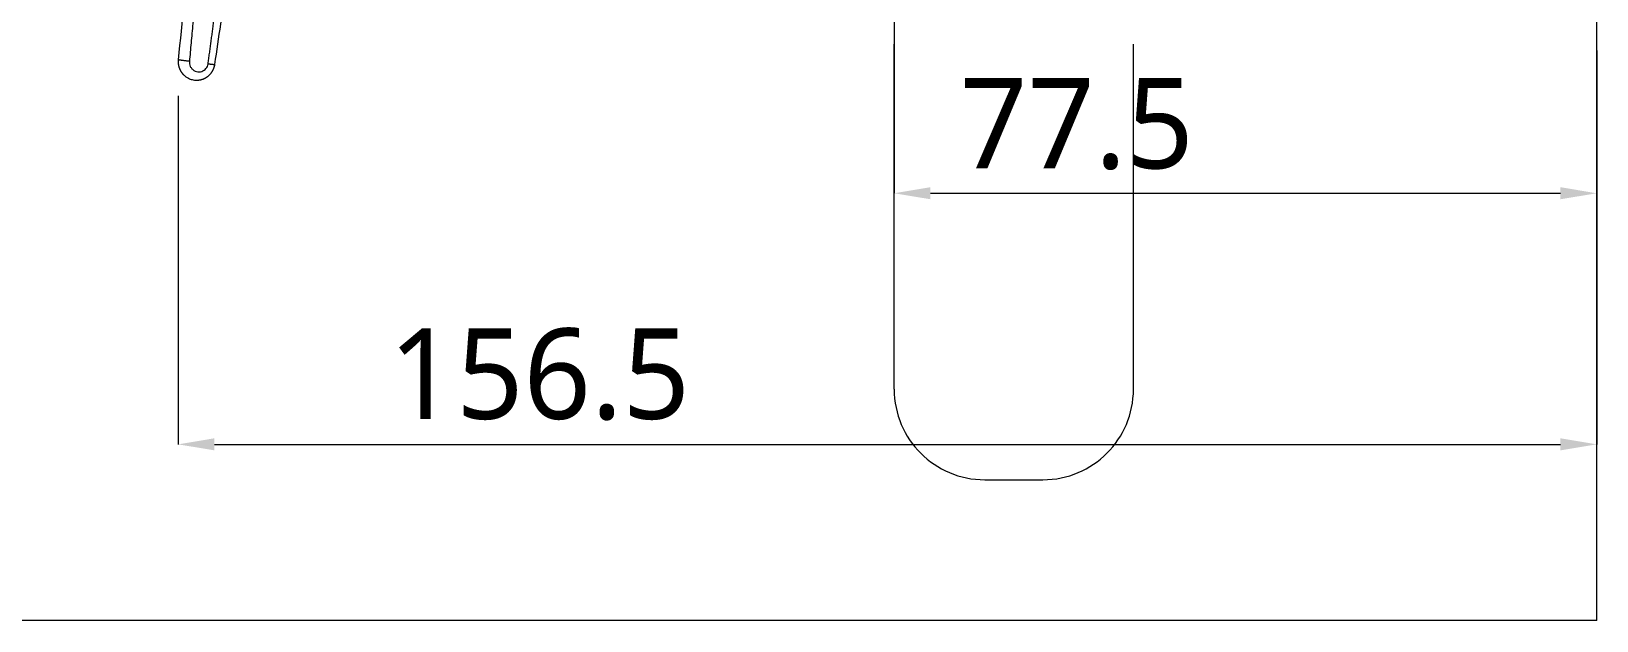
# Model space of a CAD drawing. Extents: x 4680 to 5808, y -3 to 824.
# Drawn here: x 5309.5 to 5482.4, y 97.7 to 162.8 of the extents above; entities that cross this region are included whole.
import ezdxf

# ---------------------------------------------------------------- set-up
doc = ezdxf.new("R2010")
doc.units = 0
doc.header["$LTSCALE"] = 4
doc.header["$MEASUREMENT"] = 0
doc.header["$PDMODE"] = 3
doc.header["$PDSIZE"] = -10
doc.linetypes.add('CENTER2', pattern=[28.575, 19.05, -3.175, 3.175, -3.175])
doc.layers.get('0').update_dxf_attribs({"linetype": 'CONTINUOUS'})
doc.layers.get('DEFPOINTS').update_dxf_attribs({"linetype": 'CONTINUOUS'})
doc.layers.add('1', color=7, linetype='CONTINUOUS')
doc.layers.add('Cneter', color=1, linetype='CENTER2', lineweight=13)
doc.layers.add('치수선', color=7, linetype='CONTINUOUS', lineweight=20)
doc.styles.add('Daelim Dimension', font='NanumGothic.ttf')
doc.dimstyles.new('DEFAULT', dxfattribs={"dimscale": 2, "dimtxt": 2, "dimasz": 2, "dimexe": 0, "dimexo": 2, "dimgap": 1, "dimtad": 1, "dimdec": 1, "dimzin": 9, "dimdsep": 46, "dimtxsty": 'Daelim Dimension', "dimcen": 0.5, "dimclrd": 252, "dimclre": 252, "dimclrt": 3, "dimadec": 1, "dimazin": 0, "dimtfac": 1, "dimtdec": 1, "dimtix": 1, "dimtmove": 0, "dimatfit": 3, "dimfxl": 1, "dimtolj": 1, "dimtzin": 1, "dimlwd": 9, "dimlwe": 9, "dimarcsym": 0})

# ---------------------------------------------------------------- blocks, each defined once
blk = doc.blocks.new('*D19')
at = {"color": 5, "lineweight": 9, "ltscale": 0.5, "transparency": 16777216}
for p, q in [((5325.68, 155.7), (5325.68, 117.22)), ((5482.37, 155.7), (5482.37, 117.22)), ((5329.68, 117.22), (5478.37, 117.22))]:
    blk.add_line(p, q, dxfattribs=at)
at = {"color": 5, "ltscale": 0.5, "transparency": 16777216}
for points in [[(5329.68, 117.89), (5329.68, 116.56), (5325.68, 117.22)], [(5478.37, 117.89), (5478.37, 116.56), (5482.37, 117.22)]]:
    blk.add_solid(points, dxfattribs=at)
at = {"layer": 'DEFPOINTS', "color": 0, "ltscale": 0.5, "transparency": 16777216}
for p in [(5325.68, 159.7), (5482.37, 159.7), (5482.37, 117.22)]:
    blk.add_point(p, dxfattribs=at)
at = {"color": 7, "ltscale": 0.5, "transparency": 16777216, "insert": (5365.58, 124.93), "char_height": 10, "attachment_point": 5, "style": 'Daelim Dimension'}
blk.add_mtext('\\A1;156.5', dxfattribs=at)
blk = doc.blocks.new('*D20')
at = {"color": 5, "lineweight": 9, "ltscale": 0.5, "transparency": 16777216}
for p, q in [((5404.77, 183.95), (5404.77, 144.95)), ((5482.37, 160.71), (5482.37, 144.95)), ((5408.77, 144.95), (5478.37, 144.95))]:
    blk.add_line(p, q, dxfattribs=at)
at = {"color": 5, "ltscale": 0.5, "transparency": 16777216}
for points in [[(5408.77, 145.62), (5408.77, 144.29), (5404.77, 144.95)], [(5478.37, 145.62), (5478.37, 144.29), (5482.37, 144.95)]]:
    blk.add_solid(points, dxfattribs=at)
at = {"layer": 'DEFPOINTS', "color": 0, "ltscale": 0.5, "transparency": 16777216}
for p in [(5404.77, 187.95), (5482.37, 164.71), (5482.37, 144.95)]:
    blk.add_point(p, dxfattribs=at)
at = {"color": 7, "ltscale": 0.5, "transparency": 16777216, "insert": (5424.95, 152.6), "char_height": 10, "attachment_point": 5, "style": 'Daelim Dimension'}
blk.add_mtext('\\A1;77.5', dxfattribs=at)

msp = doc.modelspace()

# ---------------------------------------------------------------- linework, layer by layer
at = {"layer": '1', "color": 7, "linetype": 'Continuous', "lineweight": 13}
for points, knots in [([(5328.99, 159.25), (5329.01, 159.43), (5329.06, 159.81), (5329.14, 160.38), (5329.22, 160.96), (5329.3, 161.55), (5329.38, 162.14), (5329.46, 162.74), (5329.54, 163.35), (5329.62, 163.97), (5329.71, 164.59), (5329.79, 165.23), (5329.88, 165.87), (5329.97, 166.52), (5330.06, 167.17), (5330.15, 167.83), (5330.24, 168.51), (5330.33, 169.19), (5330.43, 169.87), (5330.52, 170.57), (5330.62, 171.27), (5330.72, 171.98), (5330.87, 173.07), (5331.07, 174.55), (5331.34, 176.45), (5331.61, 178.41), (5331.89, 180.45), (5332.18, 182.55), (5332.49, 184.72), (5332.69, 186.18), (5332.8, 186.93)], [0, 0, 0, 0, 0.020329, 0.040937, 0.061826, 0.082995, 0.104444, 0.126174, 0.148183, 0.170473, 0.193043, 0.215894, 0.239024, 0.262435, 0.286126, 0.310097, 0.334349, 0.358881, 0.383693, 0.408786, 0.434159, 0.459812, 0.485746, 0.551881, 0.620459, 0.691481, 0.764945, 0.840853, 0.919205, 1, 1, 1, 1]), ([(5328.99, 159.25), (5329.01, 159.43), (5329.06, 159.81), (5329.14, 160.38), (5329.22, 160.96), (5329.3, 161.55), (5329.38, 162.14), (5329.46, 162.74), (5329.54, 163.35), (5329.62, 163.97), (5329.71, 164.59), (5329.79, 165.23), (5329.88, 165.87), (5329.97, 166.52), (5330.06, 167.17), (5330.15, 167.83), (5330.24, 168.51), (5330.33, 169.19), (5330.43, 169.87), (5330.52, 170.57), (5330.62, 171.27), (5330.72, 171.98), (5330.87, 173.07), (5331.07, 174.55), (5331.34, 176.45), (5331.61, 178.41), (5331.89, 180.45), (5332.18, 182.55), (5332.49, 184.72), (5332.69, 186.18), (5332.8, 186.93)], [0, 0, 0, 0, 0.020329, 0.040937, 0.061826, 0.082995, 0.104444, 0.126174, 0.148183, 0.170473, 0.193043, 0.215894, 0.239024, 0.262435, 0.286126, 0.310097, 0.334349, 0.358881, 0.383693, 0.408786, 0.434159, 0.459812, 0.485746, 0.551881, 0.620459, 0.691481, 0.764945, 0.840853, 0.919205, 1, 1, 1, 1]), ([(5329.29, 184.88), (5329.26, 184.54), (5329.19, 183.86), (5329.09, 182.86), (5329, 181.87), (5328.91, 180.89), (5328.81, 179.92), (5328.72, 178.97), (5328.64, 178.04), (5328.55, 177.11), (5328.46, 176.2), (5328.38, 175.3), (5328.29, 174.42), (5328.21, 173.55), (5328.13, 172.69), (5328.04, 171.72), (5327.94, 170.62), (5327.83, 169.41), (5327.71, 168.22), (5327.61, 167.06), (5327.5, 165.91), (5327.4, 164.79), (5327.3, 163.7), (5327.2, 162.62), (5327.1, 161.57), (5327.01, 160.54), (5326.95, 159.86), (5326.92, 159.53)], [0, 0, 0, 0, 0.040202, 0.079869, 0.119, 0.157595, 0.195654, 0.233178, 0.270166, 0.306618, 0.342535, 0.377916, 0.412761, 0.447071, 0.480845, 0.514084, 0.562753, 0.610523, 0.657394, 0.703366, 0.748439, 0.792613, 0.835888, 0.878264, 0.919741, 0.96032, 1, 1, 1, 1]), ([(5329.29, 184.88), (5329.26, 184.54), (5329.19, 183.86), (5329.09, 182.86), (5329, 181.87), (5328.91, 180.89), (5328.81, 179.92), (5328.72, 178.97), (5328.64, 178.04), (5328.55, 177.11), (5328.46, 176.2), (5328.38, 175.3), (5328.29, 174.42), (5328.21, 173.55), (5328.13, 172.69), (5328.04, 171.72), (5327.94, 170.62), (5327.83, 169.41), (5327.71, 168.22), (5327.61, 167.06), (5327.5, 165.91), (5327.4, 164.79), (5327.3, 163.7), (5327.2, 162.62), (5327.1, 161.57), (5327.01, 160.54), (5326.95, 159.86), (5326.92, 159.53)], [0, 0, 0, 0, 0.040202, 0.079869, 0.119, 0.157595, 0.195654, 0.233178, 0.270166, 0.306618, 0.342535, 0.377916, 0.412761, 0.447071, 0.480845, 0.514084, 0.562753, 0.610523, 0.657394, 0.703366, 0.748439, 0.792613, 0.835888, 0.878264, 0.919741, 0.96032, 1, 1, 1, 1])]:
    msp.add_open_spline(points, degree=3, knots=knots, dxfattribs=at)
at = {"layer": '1', "color": 7, "linetype": 'Continuous', "lineweight": 18}
for points, knots in [([(5329.74, 159.19), (5330.17, 162.14), (5331.07, 168.3), (5332.41, 177.51), (5333.33, 183.78), (5333.77, 186.84)], [0, 0, 0, 0, 0.320048, 0.668285, 1, 1, 1, 1]), ([(5329.74, 159.19), (5330.17, 162.14), (5331.07, 168.3), (5332.41, 177.51), (5333.33, 183.78), (5333.77, 186.84)], [0, 0, 0, 0, 0.320048, 0.668285, 1, 1, 1, 1]), ([(5325.68, 159.7), (5325.68, 159.69), (5325.68, 159.67), (5325.68, 159.65), (5325.68, 159.63), (5325.67, 159.61), (5325.67, 159.58), (5325.67, 159.56), (5325.67, 159.54), (5325.67, 159.52), (5325.67, 159.49), (5325.67, 159.47), (5325.67, 159.45), (5325.67, 159.43), (5325.67, 159.4), (5325.67, 159.38), (5325.68, 159.36), (5325.68, 159.33), (5325.68, 159.31), (5325.68, 159.29), (5325.68, 159.27), (5325.69, 159.24), (5325.69, 159.22), (5325.69, 159.2), (5325.7, 159.17), (5325.7, 159.15), (5325.7, 159.13), (5325.71, 159.1), (5325.71, 159.08), (5325.72, 159.06), (5325.72, 159.03), (5325.73, 159.01), (5325.73, 158.99), (5325.74, 158.96), (5325.75, 158.94), (5325.75, 158.92), (5325.76, 158.9), (5325.77, 158.87), (5325.77, 158.85), (5325.78, 158.83), (5325.79, 158.8), (5325.8, 158.78), (5325.81, 158.76), (5325.81, 158.74), (5325.82, 158.71), (5325.83, 158.69), (5325.84, 158.67), (5325.85, 158.64), (5325.86, 158.62), (5325.87, 158.6), (5325.89, 158.58), (5325.9, 158.56), (5325.91, 158.53), (5325.92, 158.51), (5325.93, 158.49), (5325.94, 158.47), (5325.96, 158.45), (5325.97, 158.42), (5325.98, 158.4), (5326, 158.38), (5326.01, 158.36), (5326.02, 158.34), (5326.04, 158.32), (5326.05, 158.3), (5326.07, 158.28), (5326.08, 158.26), (5326.1, 158.24), (5326.12, 158.21), (5326.15, 158.17), (5326.19, 158.12), (5326.25, 158.06), (5326.33, 157.98), (5326.42, 157.9), (5326.54, 157.81), (5326.68, 157.73), (5326.84, 157.64), (5327.02, 157.56), (5327.24, 157.5), (5327.41, 157.47), (5327.52, 157.45), (5327.58, 157.45), (5327.63, 157.45), (5327.68, 157.44), (5327.74, 157.44), (5327.79, 157.45), (5327.84, 157.45), (5327.9, 157.45), (5327.95, 157.46), (5328, 157.46), (5328.05, 157.47), (5328.1, 157.48), (5328.16, 157.49), (5328.21, 157.5), (5328.26, 157.52), (5328.31, 157.53), (5328.35, 157.55), (5328.4, 157.56), (5328.45, 157.58), (5328.5, 157.6), (5328.54, 157.62), (5328.59, 157.64), (5328.63, 157.66), (5328.68, 157.69), (5328.72, 157.71), (5328.77, 157.74), (5328.81, 157.76), (5328.85, 157.79), (5328.89, 157.82), (5328.93, 157.84), (5328.97, 157.87), (5329.01, 157.9), (5329.04, 157.93), (5329.08, 157.97), (5329.11, 158), (5329.15, 158.03), (5329.18, 158.07), (5329.21, 158.1), (5329.25, 158.13), (5329.28, 158.17), (5329.31, 158.21), (5329.33, 158.24), (5329.36, 158.28), (5329.39, 158.32), (5329.41, 158.35), (5329.44, 158.39), (5329.46, 158.43), (5329.49, 158.47), (5329.51, 158.51), (5329.53, 158.55), (5329.55, 158.59), (5329.57, 158.63), (5329.59, 158.67), (5329.6, 158.71), (5329.62, 158.75), (5329.63, 158.79), (5329.65, 158.83), (5329.66, 158.87), (5329.67, 158.91), (5329.69, 158.95), (5329.7, 158.99), (5329.71, 159.03), (5329.72, 159.07), (5329.72, 159.11), (5329.73, 159.15), (5329.73, 159.18), (5329.74, 159.19)], [0, 0, 0, 0, 0.003487, 0.006983, 0.010488, 0.014002, 0.017525, 0.021056, 0.024597, 0.028146, 0.031704, 0.035271, 0.038846, 0.04243, 0.046023, 0.049624, 0.053234, 0.056853, 0.060481, 0.064118, 0.067763, 0.071417, 0.07508, 0.078752, 0.082433, 0.086122, 0.089821, 0.093528, 0.097244, 0.100969, 0.104702, 0.108444, 0.112195, 0.115955, 0.119724, 0.123501, 0.127287, 0.131081, 0.134885, 0.138697, 0.142518, 0.146348, 0.150187, 0.154035, 0.157891, 0.161756, 0.165631, 0.169514, 0.173406, 0.177306, 0.181216, 0.185134, 0.189061, 0.192997, 0.196942, 0.200895, 0.204856, 0.208827, 0.212806, 0.216793, 0.220789, 0.224794, 0.228807, 0.232829, 0.23686, 0.2409, 0.244949, 0.249006, 0.256656, 0.267371, 0.281145, 0.297974, 0.317849, 0.340767, 0.366725, 0.395725, 0.427769, 0.46287, 0.501052, 0.5097, 0.518314, 0.526893, 0.535439, 0.54395, 0.552428, 0.560873, 0.569284, 0.577663, 0.586009, 0.594323, 0.602605, 0.610854, 0.619071, 0.627255, 0.635407, 0.643526, 0.651612, 0.659666, 0.667687, 0.675676, 0.683634, 0.691561, 0.699455, 0.707316, 0.715145, 0.72294, 0.730703, 0.738432, 0.746127, 0.753789, 0.761418, 0.769013, 0.776576, 0.784105, 0.791601, 0.799062, 0.80649, 0.813882, 0.82124, 0.828562, 0.835849, 0.8431, 0.850316, 0.857496, 0.86464, 0.871749, 0.878821, 0.885859, 0.89286, 0.899826, 0.906756, 0.91365, 0.920508, 0.92733, 0.934116, 0.940867, 0.947582, 0.95426, 0.960904, 0.967511, 0.974082, 0.980617, 0.987115, 0.993576, 1, 1, 1, 1]), ([(5325.68, 159.7), (5325.68, 159.69), (5325.68, 159.67), (5325.68, 159.65), (5325.68, 159.63), (5325.67, 159.61), (5325.67, 159.58), (5325.67, 159.56), (5325.67, 159.54), (5325.67, 159.52), (5325.67, 159.49), (5325.67, 159.47), (5325.67, 159.45), (5325.67, 159.43), (5325.67, 159.4), (5325.67, 159.38), (5325.68, 159.36), (5325.68, 159.33), (5325.68, 159.31), (5325.68, 159.29), (5325.68, 159.27), (5325.69, 159.24), (5325.69, 159.22), (5325.69, 159.2), (5325.7, 159.17), (5325.7, 159.15), (5325.7, 159.13), (5325.71, 159.1), (5325.71, 159.08), (5325.72, 159.06), (5325.72, 159.03), (5325.73, 159.01), (5325.73, 158.99), (5325.74, 158.96), (5325.75, 158.94), (5325.75, 158.92), (5325.76, 158.9), (5325.77, 158.87), (5325.77, 158.85), (5325.78, 158.83), (5325.79, 158.8), (5325.8, 158.78), (5325.81, 158.76), (5325.81, 158.74), (5325.82, 158.71), (5325.83, 158.69), (5325.84, 158.67), (5325.85, 158.64), (5325.86, 158.62), (5325.87, 158.6), (5325.89, 158.58), (5325.9, 158.56), (5325.91, 158.53), (5325.92, 158.51), (5325.93, 158.49), (5325.94, 158.47), (5325.96, 158.45), (5325.97, 158.42), (5325.98, 158.4), (5326, 158.38), (5326.01, 158.36), (5326.02, 158.34), (5326.04, 158.32), (5326.05, 158.3), (5326.07, 158.28), (5326.08, 158.26), (5326.1, 158.24), (5326.12, 158.21), (5326.15, 158.17), (5326.19, 158.12), (5326.25, 158.06), (5326.33, 157.98), (5326.42, 157.9), (5326.54, 157.81), (5326.68, 157.73), (5326.84, 157.64), (5327.02, 157.56), (5327.24, 157.5), (5327.41, 157.47), (5327.52, 157.45), (5327.58, 157.45), (5327.63, 157.45), (5327.68, 157.44), (5327.74, 157.44), (5327.79, 157.45), (5327.84, 157.45), (5327.9, 157.45), (5327.95, 157.46), (5328, 157.46), (5328.05, 157.47), (5328.1, 157.48), (5328.16, 157.49), (5328.21, 157.5), (5328.26, 157.52), (5328.31, 157.53), (5328.35, 157.55), (5328.4, 157.56), (5328.45, 157.58), (5328.5, 157.6), (5328.54, 157.62), (5328.59, 157.64), (5328.63, 157.66), (5328.68, 157.69), (5328.72, 157.71), (5328.77, 157.74), (5328.81, 157.76), (5328.85, 157.79), (5328.89, 157.82), (5328.93, 157.84), (5328.97, 157.87), (5329.01, 157.9), (5329.04, 157.93), (5329.08, 157.97), (5329.11, 158), (5329.15, 158.03), (5329.18, 158.07), (5329.21, 158.1), (5329.25, 158.13), (5329.28, 158.17), (5329.31, 158.21), (5329.33, 158.24), (5329.36, 158.28), (5329.39, 158.32), (5329.41, 158.35), (5329.44, 158.39), (5329.46, 158.43), (5329.49, 158.47), (5329.51, 158.51), (5329.53, 158.55), (5329.55, 158.59), (5329.57, 158.63), (5329.59, 158.67), (5329.6, 158.71), (5329.62, 158.75), (5329.63, 158.79), (5329.65, 158.83), (5329.66, 158.87), (5329.67, 158.91), (5329.69, 158.95), (5329.7, 158.99), (5329.71, 159.03), (5329.72, 159.07), (5329.72, 159.11), (5329.73, 159.15), (5329.73, 159.18), (5329.74, 159.19)], [0, 0, 0, 0, 0.003487, 0.006983, 0.010488, 0.014002, 0.017525, 0.021056, 0.024597, 0.028146, 0.031704, 0.035271, 0.038846, 0.04243, 0.046023, 0.049624, 0.053234, 0.056853, 0.060481, 0.064118, 0.067763, 0.071417, 0.07508, 0.078752, 0.082433, 0.086122, 0.089821, 0.093528, 0.097244, 0.100969, 0.104702, 0.108444, 0.112195, 0.115955, 0.119724, 0.123501, 0.127287, 0.131081, 0.134885, 0.138697, 0.142518, 0.146348, 0.150187, 0.154035, 0.157891, 0.161756, 0.165631, 0.169514, 0.173406, 0.177306, 0.181216, 0.185134, 0.189061, 0.192997, 0.196942, 0.200895, 0.204856, 0.208827, 0.212806, 0.216793, 0.220789, 0.224794, 0.228807, 0.232829, 0.23686, 0.2409, 0.244949, 0.249006, 0.256656, 0.267371, 0.281145, 0.297974, 0.317849, 0.340767, 0.366725, 0.395725, 0.427769, 0.46287, 0.501052, 0.5097, 0.518314, 0.526893, 0.535439, 0.54395, 0.552428, 0.560873, 0.569284, 0.577663, 0.586009, 0.594323, 0.602605, 0.610854, 0.619071, 0.627255, 0.635407, 0.643526, 0.651612, 0.659666, 0.667687, 0.675676, 0.683634, 0.691561, 0.699455, 0.707316, 0.715145, 0.72294, 0.730703, 0.738432, 0.746127, 0.753789, 0.761418, 0.769013, 0.776576, 0.784105, 0.791601, 0.799062, 0.80649, 0.813882, 0.82124, 0.828562, 0.835849, 0.8431, 0.850316, 0.857496, 0.86464, 0.871749, 0.878821, 0.885859, 0.89286, 0.899826, 0.906756, 0.91365, 0.920508, 0.92733, 0.934116, 0.940867, 0.947582, 0.95426, 0.960904, 0.967511, 0.974082, 0.980617, 0.987115, 0.993576, 1, 1, 1, 1])]:
    msp.add_open_spline(points, degree=3, knots=knots, dxfattribs=at)
for points in [[(5328.26, 185.02), (5327.4, 176.57), (5326.54, 168.13), (5325.68, 159.7)], [(5328.26, 185.02), (5327.4, 176.57), (5326.54, 168.13), (5325.68, 159.7)], [(5326.92, 159.53), (5326.91, 159.43), (5326.92, 159.24), (5327.01, 158.95), (5327.18, 158.7), (5327.42, 158.51), (5327.69, 158.39), (5327.99, 158.35), (5328.28, 158.39), (5328.55, 158.52), (5328.76, 158.71), (5328.92, 158.96), (5328.97, 159.15), (5328.99, 159.25)], [(5326.92, 159.53), (5326.91, 159.43), (5326.92, 159.24), (5327.01, 158.95), (5327.18, 158.7), (5327.42, 158.51), (5327.69, 158.39), (5327.99, 158.35), (5328.28, 158.39), (5328.55, 158.52), (5328.76, 158.71), (5328.92, 158.96), (5328.97, 159.15), (5328.99, 159.25)]]:
    msp.add_open_spline(points, degree=3, dxfattribs=at)
at = {"layer": '1', "color": 7, "linetype": 'Continuous', "lineweight": 13}
for points, weights in [([(5326.92, 159.53), (5326.23, 159.59), (5325.68, 159.67), (5325.68, 159.7)], [1.23934319179, 0.920210336711, 0.920218936302, 1.23936899056]), ([(5326.92, 159.53), (5326.23, 159.59), (5325.68, 159.67), (5325.68, 159.7)], [1.23934319179, 0.920210336711, 0.920218936302, 1.23936899056]), ([(5328.99, 159.25), (5329.45, 159.19), (5329.73, 159.17), (5329.74, 159.19)], [1.07785047744, 0.950035528355, 0.979605560198, 1.16656057297]), ([(5328.99, 159.25), (5329.45, 159.19), (5329.73, 159.17), (5329.74, 159.19)], [1.07785047744, 0.950035528355, 0.979605560198, 1.16656057297])]:
    msp.add_rational_spline(points, weights, degree=3, dxfattribs=at)
at = {"layer": 'Cneter', "lineweight": 5, "ltscale": 0.5}
for p, q in [((5431.2, 123.31), (5431.2, 408.76)), ((5404.77, 123.31), (5404.77, 215.64)), ((5414.77, 113.31), (5421.2, 113.31))]:
    msp.add_line(p, q, dxfattribs=at)
for centre, start, end in [((5414.77, 123.31), 180, 270), ((5421.2, 123.31), 270, 0)]:
    msp.add_arc(centre, 10, start, end, dxfattribs=at)
at = {"layer": '치수선'}
for q in [(5482.37, 569.42), (4818.07, 97.75)]:
    msp.add_line((5482.37, 97.75), q, dxfattribs=at)

# ---------------------------------------------------------------- dimensions: what is measured, and where the dimension line sits
at = {"color": 5, "ltscale": 0.5}
for base, p1, p2, text, picture, middle in [((5482.37, 144.95), (5404.77, 187.95), (5482.37, 164.71), '77.5', '*D20', (5424.95, 144.95)), ((5482.37, 117.22), (5325.68, 159.7), (5482.37, 159.7), '156.5', '*D19', (5365.58, 117.22))]:
    dim = msp.add_linear_dim(base=base, p1=p1, p2=p2, text=text, dimstyle='DEFAULT', override={"dimtxt": 5, "dimclrd": 5, "dimclre": 5, "dimclrt": 7}, dxfattribs=at)
    dim.commit()
    dim.dimension.update_dxf_attribs({"geometry": picture, "text_midpoint": middle, "dimtype": 160})

doc.saveas('drawing.dxf')
